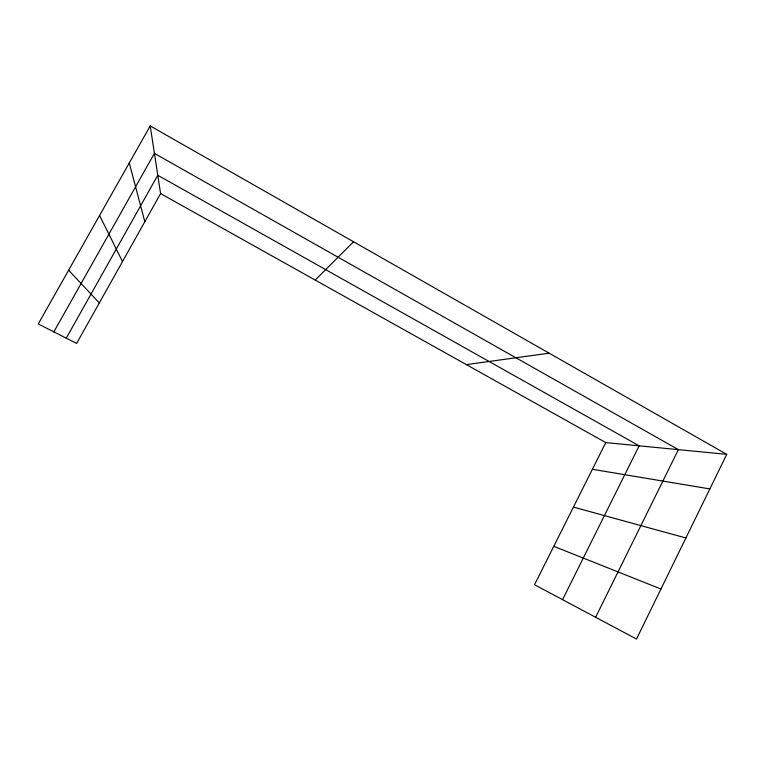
<?xml version="1.0" encoding="UTF-8"?>
<svg xmlns="http://www.w3.org/2000/svg" width="765" height="765" viewBox="0 0 765 765"><rect width="100%" height="100%" fill="white"/><g stroke="black" fill="none" stroke-linecap="round" stroke-linejoin="round"><path stroke-width="1.15" d="M726.75 454.343L636.499 639.062L534.525 584.709L605.784 442.591L726.75 454.343L150.208 125.938L38.25 323.93L76.615 343.437L160.593 193.593L150.208 125.938M595.629 617.279L678.392 449.638L154.415 153.373L53.856 331.867M562.571 599.664L639.158 445.832L157.772 175.252L66.249 338.168M315.209 280.067L353.564 241.769M466.373 364.618L549.146 353.172M592.397 469.289L709.853 488.931M573.444 507.09L685.889 537.977M553.774 546.325L660.95 589.021M160.593 193.593L605.784 442.591M68.621 270.208L99.316 302.94M99.574 215.481L122.505 261.553M129.275 162.945L144.824 221.726"/></g></svg>
